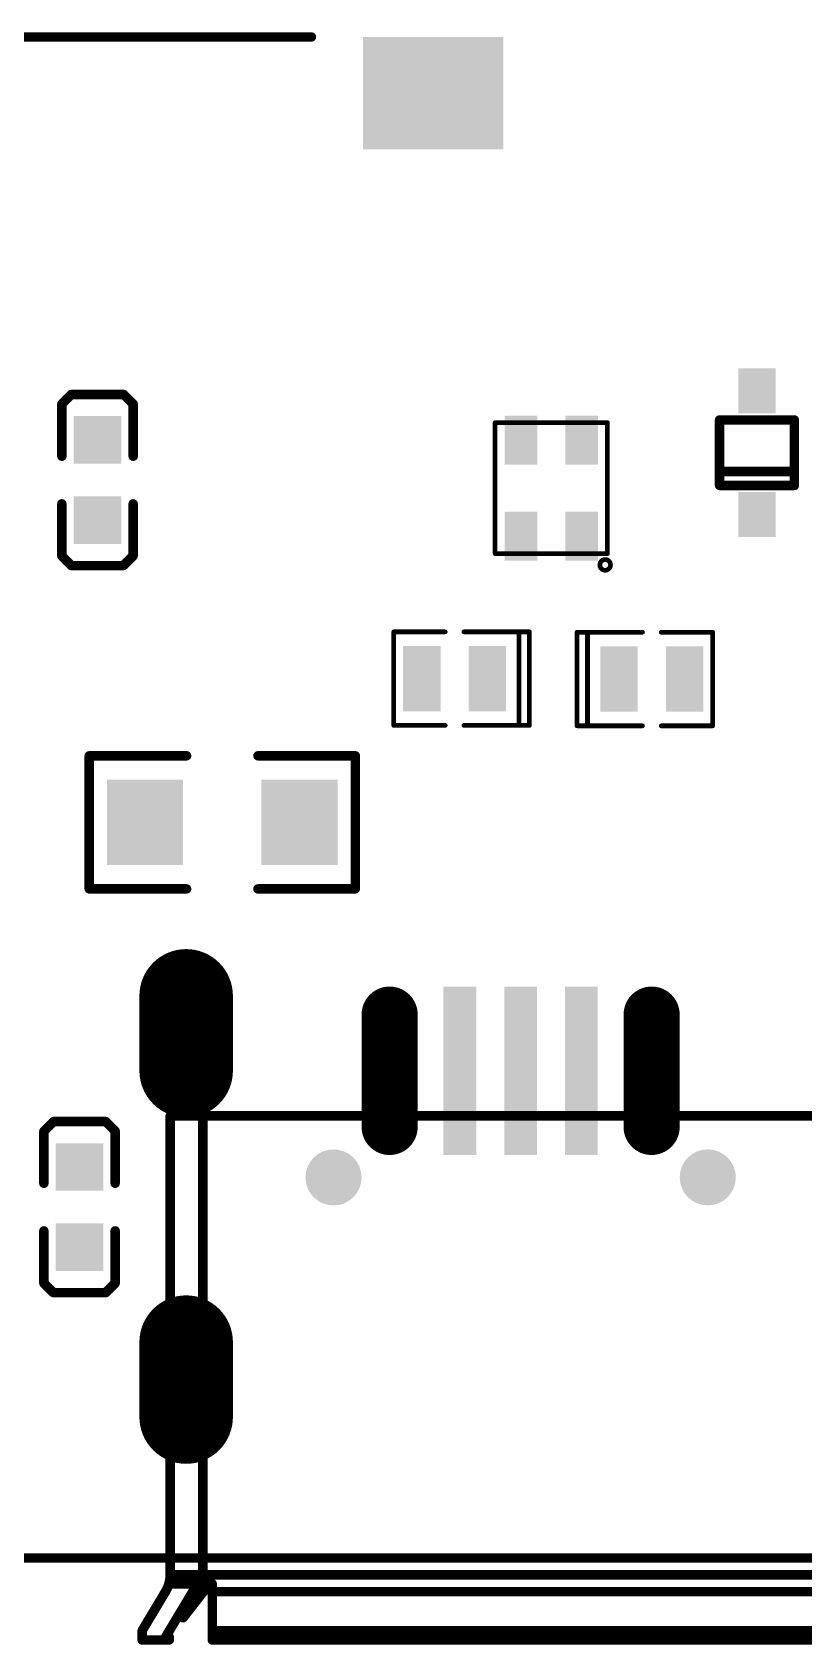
# Model space of a CAD drawing. Header units: millimetres. Extents: x 19.53 to 21.81, y 15.71 to 18.76.
# Drawn here: x 20.07 to 20.395, y 15.712 to 16.39 of the extents above; entities that cross this region are included whole.
import ezdxf

# ---------------------------------------------------------------- set-up
doc = ezdxf.new("R2010")
doc.units = ezdxf.units.MM
doc.layers.get('0').update_dxf_attribs({"linetype": 'CONTINUOUS', "lineweight": 0})
doc.layers.add('04_BOT_PHO', color=90, linetype='CONTINUOUS', lineweight=0)

# ---------------------------------------------------------------- blocks, each defined once
blk = doc.blocks.new('SQUARE_4')
blk.add_solid([(0.01, 0.01), (0.01, -0.01), (-0.01, 0.01), (-0.01, -0.01)])
blk = doc.blocks.new('RECTANGLE_6')
blk.add_solid([(0.016, 0.018), (0.016, -0.018), (-0.016, 0.018), (-0.016, -0.018)])
blk = doc.blocks.new('OBLONG_27')
at = {"lineweight": 211, "const_width": 0.02362}
blk.add_lwpolyline([(0, 0.02362), (0, -0.02363)], dxfattribs=at)
at = {"lineweight": 211, "const_width": 0.01181}
for points in [[(-0.00591, 0.02362), (-0.00591, 0.02362, 1), (0.0059, 0.02362, 1), (-0.00591, 0.02362)], [(-0.00591, -0.02363), (-0.00591, -0.02363, 1), (0.0059, -0.02363, 1), (-0.00591, -0.02363)]]:
    blk.add_lwpolyline(points, format="xyb", dxfattribs=at)
blk = doc.blocks.new('RECTANGLE_28')
blk.add_solid([(0.00689, 0.03543), (0.00689, -0.03544), (-0.00689, 0.03543), (-0.00689, -0.03544)])
blk = doc.blocks.new('OBLONG_29')
at = {"lineweight": 211, "const_width": 0.03937}
blk.add_lwpolyline([(0, 0.01575), (0, -0.01575)], dxfattribs=at)
at = {"lineweight": 211, "const_width": 0.01968}
for points in [[(-0.00984, 0.01575), (-0.00984, 0.01575, 1), (0.00984, 0.01575, 1), (-0.00984, 0.01575)], [(-0.00984, -0.01575), (-0.00984, -0.01575, 1), (0.00984, -0.01575, 1), (-0.00984, -0.01575)]]:
    blk.add_lwpolyline(points, format="xyb", dxfattribs=at)
blk = doc.blocks.new('ROUND_30')
h = blk.add_hatch(color=256)
edge = h.paths.add_edge_path(flags=0)
edge.add_arc((0, 0), 0.01181, 0, 360)
blk = doc.blocks.new('RECTANGLE_32')
blk.add_solid([(0.02953, 0.02362), (0.02953, -0.02362), (-0.02953, 0.02362), (-0.02953, -0.02362)])
blk = doc.blocks.new('RECTANGLE_38')
blk.add_solid([(0.00689, 0.01033), (0.00689, -0.01034), (-0.00689, 0.01033), (-0.00689, -0.01034)])
blk = doc.blocks.new('RECTANGLE_39')
blk.add_solid([(0.00787, 0.01378), (0.00787, -0.01378), (-0.00788, 0.01378), (-0.00788, -0.01378)])
blk = doc.blocks.new('RECTANGLE_40')
blk.add_solid([(0.00787, 0.00945), (0.00787, -0.00945), (-0.00788, 0.00945), (-0.00788, -0.00945)])
blk = doc.blocks.new('ROUND_15')
h = blk.add_hatch(color=256)
edge = h.paths.add_edge_path(flags=0)
edge.add_arc((0, 0), 0.002, 0, 360)
blk = doc.blocks.new('ROUND_380')
h = blk.add_hatch(color=256)
edge = h.paths.add_edge_path(flags=0)
edge.add_arc((0, 0), 0.001, 0, 360)
blk = doc.blocks.new('ROUND_46')
h = blk.add_hatch(color=256)
edge = h.paths.add_edge_path(flags=0)
edge.add_arc((0, 0), 0.000985, 0, 360)

msp = doc.modelspace()

# ---------------------------------------------------------------- linework, layer by layer
at = {"layer": '04_BOT_PHO', "lineweight": 211}
for points, const_width in [([(19.91591, 16.38791), (20.18756, 16.38791)], 0.004), ([(20.08254, 16.23353), (20.08654, 16.23753)], 0.004), ([(20.08254, 16.21153), (20.08254, 16.23353)], 0.004), ([(20.08654, 16.23753), (20.10854, 16.23753)], 0.004), ([(20.10854, 16.23753), (20.11254, 16.23353)], 0.004), ([(20.11254, 16.23353), (20.11254, 16.21153)], 0.004), ([(20.26486, 16.17057), (20.26486, 16.22568)], 0.00197), ([(20.26486, 16.22568), (20.31211, 16.22568)], 0.00197), ([(20.31211, 16.22568), (20.31211, 16.17057)], 0.00197), ([(20.39079, 16.22681), (20.35929, 16.22681)], 0.004), ([(20.35929, 16.22681), (20.35929, 16.19925)], 0.004), ([(20.39079, 16.19925), (20.39079, 16.22681)], 0.004), ([(20.35929, 16.20516), (20.39079, 16.20516)], 0.004), ([(20.35929, 16.19925), (20.39079, 16.19925)], 0.004), ([(20.08254, 16.19153), (20.08254, 16.16953)], 0.004), ([(20.11254, 16.16966), (20.11254, 16.19153)], 0.004), ([(20.08254, 16.16953), (20.08653, 16.16553)], 0.004), ([(20.08653, 16.16553), (20.10841, 16.16553)], 0.004), ([(20.10841, 16.16553), (20.11254, 16.16966)], 0.004), ([(20.31211, 16.17057), (20.26486, 16.17057)], 0.00197), ([(20.2222, 16.09831), (20.2222, 16.13768)], 0.002), ([(20.2222, 16.13768), (20.24385, 16.13768)], 0.002), ([(20.25173, 16.13768), (20.27928, 16.13768)], 0.002), ([(20.27485, 16.09831), (20.27485, 16.13768)], 0.002), ([(20.27928, 16.13768), (20.27928, 16.09831)], 0.002), ([(20.2993, 16.09814), (20.2993, 16.13751)], 0.002), ([(20.2993, 16.13751), (20.32686, 16.13751)], 0.002), ([(20.30374, 16.13751), (20.30374, 16.09814)], 0.002), ([(20.33474, 16.13751), (20.35639, 16.13751)], 0.002), ([(20.35639, 16.13751), (20.35639, 16.09814)], 0.002), ([(20.24385, 16.09831), (20.2222, 16.09831)], 0.002), ([(20.27928, 16.09831), (20.25173, 16.09831)], 0.002), ([(20.32686, 16.09814), (20.2993, 16.09814)], 0.002), ([(20.35639, 16.09814), (20.33474, 16.09814)], 0.002), ([(20.09404, 16.02953), (20.09404, 16.08553)], 0.004), ([(20.09404, 16.08553), (20.13504, 16.08553)], 0.004), ([(20.20604, 16.08553), (20.16504, 16.08553)], 0.004), ([(20.20604, 16.02953), (20.20604, 16.08553)], 0.004), ([(20.13504, 16.02953), (20.09404, 16.02953)], 0.004), ([(20.16504, 16.02953), (20.20604, 16.02953)], 0.004), ([(20.12811, 15.741), (20.12811, 15.93403)], 0.004), ([(20.42339, 15.93403), (20.12811, 15.93403)], 0.004), ([(20.14189, 15.73718), (20.14189, 15.93403)], 0.004), ([(20.0791, 15.93167), (20.07497, 15.92754)], 0.004), ([(20.07497, 15.92754), (20.07497, 15.90567)], 0.004), ([(20.10098, 15.93167), (20.0791, 15.93167)], 0.004), ([(20.10497, 15.92767), (20.10098, 15.93167)], 0.004), ([(20.10497, 15.90567), (20.10497, 15.92767)], 0.004), ([(20.07497, 15.86367), (20.07497, 15.88567)], 0.004), ([(20.10497, 15.88567), (20.10497, 15.86367)], 0.004), ([(20.07897, 15.85967), (20.07497, 15.86367)], 0.004), ([(20.10097, 15.85967), (20.07897, 15.85967)], 0.004), ([(20.10497, 15.86367), (20.10097, 15.85967)], 0.004), ([(20.11827, 15.83954), (20.11827, 15.80411)], 0.004), ([(20.12811, 15.83954), (20.11827, 15.83954)], 0.004), ([(20.11827, 15.80411), (20.12811, 15.80411)], 0.004), ([(19.68898, 15.74803), (20.8622, 15.74803)], 0.004), ([(20.14583, 15.73718), (20.12757, 15.73718)], 0.004), ([(20.12811, 15.741), (20.42339, 15.741)], 0.004), ([(20.13795, 15.73445), (20.13795, 15.73718)], 0.004), ([(20.13887, 15.73445), (20.13887, 15.73718)], 0.004), ([(20.14256, 15.73445), (20.14256, 15.73718)], 0.004), ([(20.14583, 15.73718), (20.14583, 15.71356)], 0.004), ([(20.12615, 15.73391), (20.1163, 15.71749)], 0.004), ([(20.13795, 15.73445), (20.12614, 15.71477)], 0.004), ([(20.14256, 15.73445), (20.13354, 15.7229)], 0.004), ([(20.13887, 15.73445), (20.13354, 15.7229)], 0.004), ([(20.13795, 15.73445), (20.14256, 15.73445)], 0.004), ([(20.14583, 15.73391), (20.40567, 15.73391)], 0.004), ([(20.1163, 15.71749), (20.1163, 15.71356)], 0.004), ([(20.40567, 15.71749), (20.14583, 15.71749)], 0.004), ([(20.12776, 15.71356), (20.1163, 15.71356)], 0.004), ([(20.12614, 15.71477), (20.12614, 15.71356)], 0.004), ([(20.12614, 15.71477), (20.12776, 15.71477)], 0.004), ([(20.12776, 15.71477), (20.12776, 15.71356)], 0.004), ([(20.14583, 15.71356), (20.40567, 15.71356)], 0.004)]:
    msp.add_lwpolyline(points, dxfattribs=dict(at, const_width=const_width))
for points, const_width in [([(20.30891, 16.16583), (20.30891, 16.16583, 1), (20.31341, 16.16583, 1), (20.30891, 16.16583)], 0.00197), ([(20.12614, 15.7339, 0.136155), (20.12811, 15.741)], 0.004)]:
    msp.add_lwpolyline(points, format="xyb", dxfattribs=dict(at, const_width=const_width))

# ---------------------------------------------------------------- block references
at = {"layer": '04_BOT_PHO'}
for name, p in [('ROUND_15', (20.18756, 16.38791)), ('RECTANGLE_32', (20.23874, 16.36429)), ('RECTANGLE_40', (20.37504, 16.23902)), ('ROUND_15', (20.08254, 16.23353)), ('ROUND_15', (20.08654, 16.23753)), ('ROUND_15', (20.10854, 16.23753)), ('ROUND_15', (20.11254, 16.23353)), ('SQUARE_4', (20.09754, 16.21842)), ('ROUND_46', (20.26486, 16.22568)), ('RECTANGLE_38', (20.27569, 16.2183)), ('RECTANGLE_38', (20.30128, 16.2183)), ('ROUND_46', (20.31211, 16.22568)), ('ROUND_46', (20.31211, 16.22568)), ('ROUND_15', (20.35929, 16.22681)), ('ROUND_15', (20.39079, 16.22681)), ('ROUND_15', (20.39079, 16.22681)), ('ROUND_15', (20.08254, 16.21153)), ('ROUND_15', (20.11254, 16.21153)), ('ROUND_15', (20.35929, 16.20516)), ('ROUND_15', (20.39079, 16.20516)), ('ROUND_15', (20.35929, 16.19925)), ('ROUND_15', (20.39079, 16.19925)), ('ROUND_15', (20.08254, 16.19153)), ('SQUARE_4', (20.09754, 16.18464)), ('ROUND_15', (20.11254, 16.19153)), ('RECTANGLE_40', (20.37504, 16.18705)), ('RECTANGLE_38', (20.27569, 16.17795)), ('RECTANGLE_38', (20.30128, 16.17795)), ('ROUND_15', (20.08254, 16.16953)), ('ROUND_15', (20.08653, 16.16553)), ('ROUND_15', (20.10841, 16.16553)), ('ROUND_15', (20.11254, 16.16966)), ('ROUND_46', (20.26486, 16.17057)), ('ROUND_46', (20.31211, 16.17057)), ('ROUND_380', (20.2222, 16.13768)), ('ROUND_380', (20.24385, 16.13768)), ('ROUND_380', (20.25173, 16.13768)), ('ROUND_380', (20.27485, 16.13768)), ('ROUND_380', (20.27928, 16.13768)), ('ROUND_380', (20.2993, 16.13751)), ('ROUND_380', (20.30374, 16.13751)), ('ROUND_380', (20.32686, 16.13751)), ('ROUND_380', (20.33474, 16.13751)), ('ROUND_380', (20.35639, 16.13751)), ('RECTANGLE_39', (20.23401, 16.118)), ('RECTANGLE_39', (20.26157, 16.118)), ('RECTANGLE_39', (20.31702, 16.11782)), ('RECTANGLE_39', (20.34458, 16.11782)), ('ROUND_380', (20.2222, 16.09831)), ('ROUND_380', (20.24385, 16.09831)), ('ROUND_380', (20.25173, 16.09831)), ('ROUND_380', (20.27485, 16.09831)), ('ROUND_380', (20.27928, 16.09831)), ('ROUND_380', (20.2993, 16.09814)), ('ROUND_380', (20.30374, 16.09814)), ('ROUND_380', (20.32686, 16.09814)), ('ROUND_380', (20.33474, 16.09814)), ('ROUND_380', (20.35639, 16.09814)), ('ROUND_15', (20.09404, 16.08553)), ('ROUND_15', (20.13504, 16.08553)), ('ROUND_15', (20.16504, 16.08553)), ('ROUND_15', (20.20604, 16.08553)), ('RECTANGLE_6', (20.11754, 16.05753)), ('RECTANGLE_6', (20.18254, 16.05753)), ('ROUND_15', (20.09404, 16.02953)), ('ROUND_15', (20.13504, 16.02953)), ('ROUND_15', (20.16504, 16.02953)), ('ROUND_15', (20.20604, 16.02953)), ('OBLONG_29', (20.13484, 15.96878)), ('OBLONG_27', (20.22047, 15.95303)), ('RECTANGLE_28', (20.25, 15.95303)), ('RECTANGLE_28', (20.27559, 15.95303)), ('RECTANGLE_28', (20.30118, 15.95303)), ('OBLONG_27', (20.33071, 15.95303)), ('ROUND_15', (20.12811, 15.93403)), ('ROUND_15', (20.12811, 15.93403)), ('ROUND_15', (20.14189, 15.93403)), ('ROUND_15', (20.07497, 15.92754)), ('ROUND_15', (20.0791, 15.93167)), ('ROUND_15', (20.10098, 15.93167)), ('ROUND_15', (20.10497, 15.92767)), ('SQUARE_4', (20.08997, 15.91256)), ('ROUND_30', (20.19685, 15.90816)), ('ROUND_30', (20.35433, 15.90816)), ('ROUND_15', (20.07497, 15.90567)), ('ROUND_15', (20.10497, 15.90567)), ('ROUND_15', (20.07497, 15.88567)), ('SQUARE_4', (20.08997, 15.87878)), ('ROUND_15', (20.10497, 15.88567)), ('ROUND_15', (20.07497, 15.86367)), ('ROUND_15', (20.07897, 15.85967)), ('ROUND_15', (20.10097, 15.85967)), ('ROUND_15', (20.10497, 15.86367)), ('OBLONG_29', (20.13484, 15.82311)), ('ROUND_15', (20.11827, 15.83954)), ('ROUND_15', (20.11827, 15.83954)), ('ROUND_15', (20.12811, 15.83954)), ('ROUND_15', (20.11827, 15.80411)), ('ROUND_15', (20.11827, 15.80411)), ('ROUND_15', (20.12811, 15.80411)), ('ROUND_15', (20.12757, 15.73718)), ('ROUND_15', (20.12811, 15.741)), ('ROUND_15', (20.12811, 15.741)), ('ROUND_15', (20.12811, 15.741)), ('ROUND_15', (20.13795, 15.73718)), ('ROUND_15', (20.13887, 15.73718)), ('ROUND_15', (20.14189, 15.73718)), ('ROUND_15', (20.14256, 15.73718)), ('ROUND_15', (20.14583, 15.73718)), ('ROUND_15', (20.14583, 15.73718)), ('ROUND_15', (20.12614, 15.7339)), ('ROUND_15', (20.12615, 15.73391)), ('ROUND_15', (20.13795, 15.73445)), ('ROUND_15', (20.13795, 15.73445)), ('ROUND_15', (20.13795, 15.73445)), ('ROUND_15', (20.13887, 15.73445)), ('ROUND_15', (20.13887, 15.73445)), ('ROUND_15', (20.14256, 15.73445)), ('ROUND_15', (20.14256, 15.73445)), ('ROUND_15', (20.14256, 15.73445)), ('ROUND_15', (20.14583, 15.73391)), ('ROUND_15', (20.13354, 15.7229)), ('ROUND_15', (20.13354, 15.7229)), ('ROUND_15', (20.1163, 15.71749)), ('ROUND_15', (20.1163, 15.71749)), ('ROUND_15', (20.14583, 15.71749)), ('ROUND_15', (20.1163, 15.71356)), ('ROUND_15', (20.1163, 15.71356)), ('ROUND_15', (20.12614, 15.71477)), ('ROUND_15', (20.12614, 15.71477)), ('ROUND_15', (20.12614, 15.71477)), ('ROUND_15', (20.12614, 15.71356)), ('ROUND_15', (20.12776, 15.71477)), ('ROUND_15', (20.12776, 15.71477)), ('ROUND_15', (20.12776, 15.71356)), ('ROUND_15', (20.12776, 15.71356)), ('ROUND_15', (20.14583, 15.71356)), ('ROUND_15', (20.14583, 15.71356))]:
    msp.add_blockref(name, p, dxfattribs=at)

doc.saveas('drawing.dxf')
